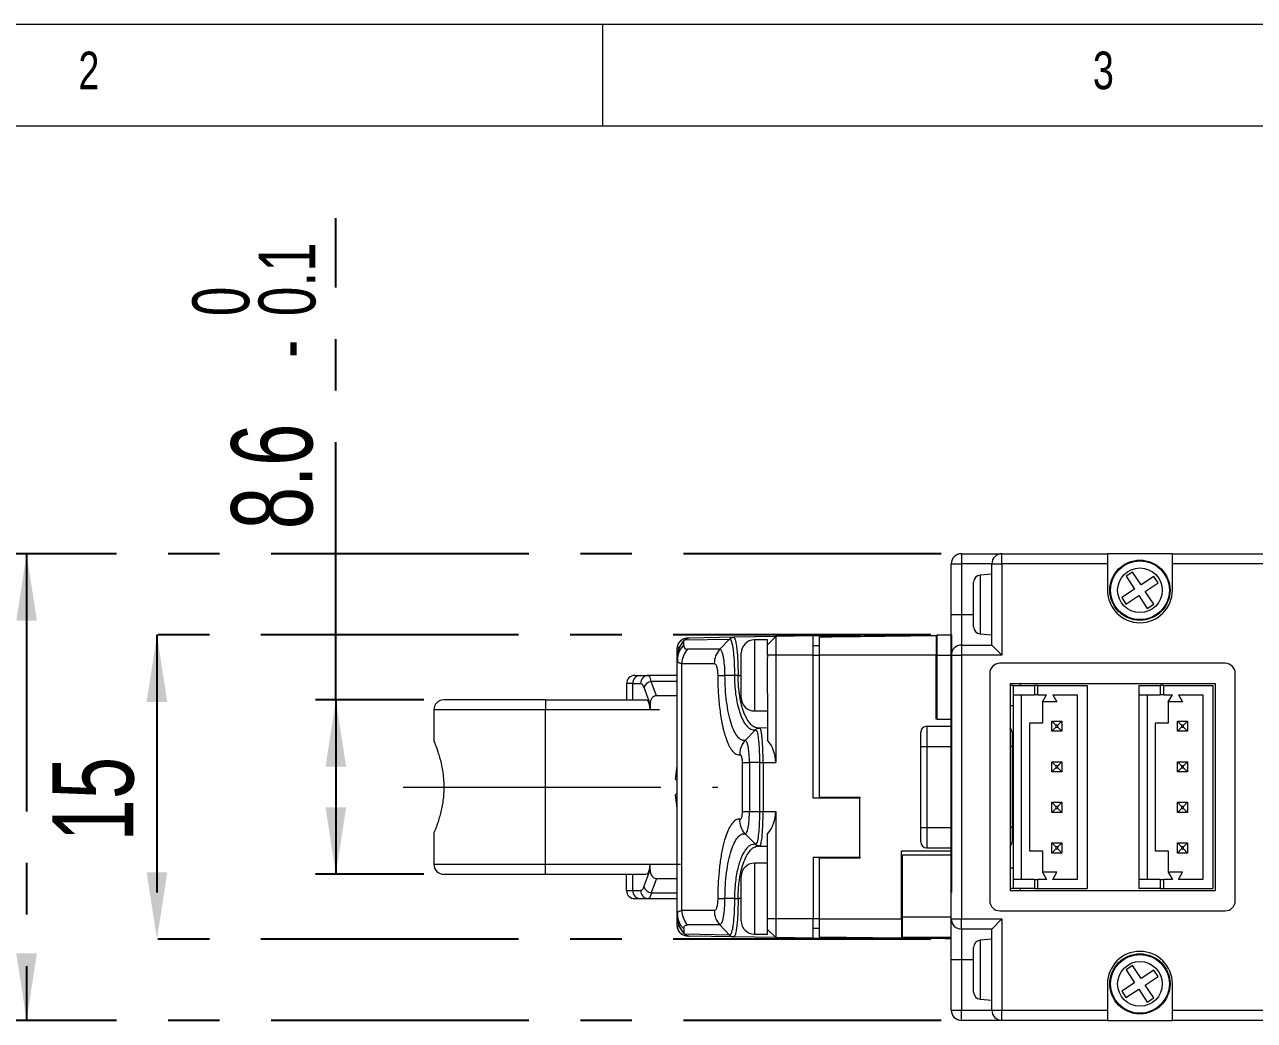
# Model space of a CAD drawing. Header units: millimetres. Extents: x 5 to 415, y 5 to 292.
# Drawn here: x 81.5 to 142.1, y 242.9 to 292 of the extents above; entities that cross this region are included whole.
import ezdxf

# ---------------------------------------------------------------- set-up
doc = ezdxf.new("R2010")
doc.units = ezdxf.units.MM
doc.linetypes.add('CENTERX2', pattern=[20.32, 12.7, -2.54, 2.54, -2.54])
doc.layers.add('CENTER_LINE', color=7, linetype='CENTERX2')
doc.styles.add('SLDTEXTSTYLE0', font='TXT', dxfattribs={"width": 0.7})
doc.styles.add('SLDTEXTSTYLE1', font='TXT', dxfattribs={"width": 0.75})
doc.dimstyles.new('SLDDIMSTYLE0', dxfattribs={"dimtxt": 4, "dimasz": 3.302, "dimexe": 0, "dimexo": 0.0625, "dimgap": 1, "dimtad": 1, "dimrnd": 1e-09, "dimzin": 12, "dimdsep": 46, "dimtxsty": 'SLDTEXTSTYLE0', "dimsah": 1, "dimcen": 0.09, "dimadec": 0, "dimazin": 3, "dimtfac": 1, "dimtofl": 0, "dimtmove": 0, "dimatfit": 3, "dimfxl": 1, "dimfrac": 2, "dimtolj": 1, "dimtzin": 12, "dimarcsym": 0})
doc.dimstyles.new('SLDDIMSTYLE5', dxfattribs={"dimtxt": 4, "dimasz": 3.302, "dimexe": 0, "dimexo": 0.0625, "dimgap": 1, "dimtad": 1, "dimrnd": 1e-09, "dimzin": 12, "dimdsep": 46, "dimtxsty": 'SLDTEXTSTYLE0', "dimsah": 1, "dimcen": 0.09, "dimadec": 0, "dimazin": 3, "dimtol": 1, "dimtm": 0.1, "dimtfac": 1, "dimtofl": 0, "dimtmove": 0, "dimatfit": 3, "dimfxl": 1, "dimfrac": 2, "dimtolj": 1, "dimarcsym": 0})

# ---------------------------------------------------------------- blocks, each defined once
blk = doc.blocks.new('_D_18')
at = {"layer": 'CENTER_LINE'}
for p, q in [((126.185, 261.921), (87.039, 261.921)), ((88.039, 261.921), (88.039, 246.921)), ((126.185, 246.921), (87.039, 246.921))]:
    blk.add_line(p, q, dxfattribs=at)
for points in [[(88.039, 261.921), (87.531, 258.619), (88.547, 258.619)], [(88.039, 246.921), (88.547, 250.223), (87.531, 250.223)]]:
    blk.add_solid(points, dxfattribs=at)
at = {"layer": 'CENTER_LINE', "insert": (82.882, 251.743), "char_height": 4, "attachment_point": 1, "rotation": 90, "style": 'SLDTEXTSTYLE0'}
blk.add_mtext('15', dxfattribs=at)
blk = doc.blocks.new('_D_19')
at = {"layer": 'CENTER_LINE'}
for p, q in [((96.855, 258.721), (96.855, 282.465)), ((101.185, 258.721), (95.855, 258.721)), ((96.855, 258.721), (96.855, 250.121)), ((101.185, 250.121), (95.855, 250.121))]:
    blk.add_line(p, q, dxfattribs=at)
for points in [[(96.855, 258.721), (96.347, 255.419), (97.363, 255.419)], [(96.855, 250.121), (97.363, 253.423), (96.347, 253.423)]]:
    blk.add_solid(points, dxfattribs=at)
at = {"layer": 'CENTER_LINE', "attachment_point": 1, "rotation": 90, "style": 'SLDTEXTSTYLE0'}
for s, insert, char_height in [('0.1', (93.047, 277.628), 2.8), ('0', (89.784, 277.628), 2.8), ('-', (93.047, 275.59), 2.8), ('8.6', (91.699, 267.129), 4)]:
    blk.add_mtext(s, dxfattribs=dict(at, insert=insert, char_height=char_height))
blk = doc.blocks.new('_D_20')
at = {"layer": 'CENTER_LINE'}
for p, q in [((126.685, 265.921), (80.614, 265.921)), ((81.614, 265.921), (81.614, 242.921)), ((126.685, 242.921), (80.614, 242.921))]:
    blk.add_line(p, q, dxfattribs=at)
for points in [[(81.614, 265.921), (81.106, 262.619), (82.122, 262.619)], [(81.614, 242.921), (82.122, 246.223), (81.106, 246.223)]]:
    blk.add_solid(points, dxfattribs=at)
at = {"layer": 'CENTER_LINE', "insert": (76.458, 251.743), "char_height": 4, "attachment_point": 1, "rotation": 90, "style": 'SLDTEXTSTYLE0'}
blk.add_mtext('23', dxfattribs=at)

msp = doc.modelspace()

# ---------------------------------------------------------------- linework, layer by layer
at = {"color": 7, "linetype": 'Continuous', "lineweight": 18}
for p, q in [((415, 292), (5, 292)), ((110, 292), (110, 287)), ((410.25, 287), (10, 287)), ((127.685, 265.921), (127.685, 265.421)), ((127.685, 265.921), (129.685, 265.921)), ((129.685, 265.421), (129.685, 265.921)), ((129.685, 265.921), (134.885, 265.921)), ((134.885, 265.921), (134.885, 265.421)), ((138.085, 265.921), (134.885, 265.921)), ((138.085, 265.921), (147.385, 265.921)), ((138.085, 265.421), (138.085, 265.921)), ((127.185, 265.421), (127.685, 265.421)), ((127.185, 262.921), (127.185, 265.421)), ((129.185, 265.421), (127.685, 265.421)), ((127.685, 265.421), (127.685, 262.921)), ((129.185, 264.921), (128.605, 264.87)), ((129.185, 265.421), (129.685, 265.421)), ((129.185, 261.421), (129.185, 265.421)), ((129.685, 265.421), (129.685, 260.921)), ((134.885, 265.421), (129.685, 265.421)), ((134.885, 265.421), (134.885, 264.121)), ((136.125, 265.02), (135.807, 264.812)), ((136.54, 264.384), (136.125, 265.02)), ((138.085, 264.121), (138.085, 265.421)), ((147.385, 265.421), (138.085, 265.421)), ((128.285, 262.482), (128.285, 264.521)), ((135.807, 264.812), (136.222, 264.176)), ((137.177, 264.799), (136.54, 264.384)), ((136.748, 264.065), (137.384, 264.481)), ((137.384, 264.481), (137.177, 264.799)), ((136.222, 264.176), (135.586, 263.76)), ((135.586, 263.76), (135.794, 263.442)), ((135.794, 263.442), (136.43, 263.858)), ((136.43, 263.858), (136.846, 263.221)), ((137.164, 263.429), (136.748, 264.065)), ((136.846, 263.221), (137.164, 263.429)), ((127.185, 262.921), (127.685, 262.921)), ((127.185, 260.921), (127.185, 262.921)), ((127.685, 262.921), (127.685, 261.421)), ((128.285, 262.32), (128.285, 262.482)), ((120.385, 261.872), (118.535, 261.839)), ((120.385, 261.872), (122.685, 261.912)), ((120.385, 260.921), (120.385, 261.872)), ((122.685, 261.912), (122.685, 261.85)), ((126.435, 261.895), (126.485, 261.896)), ((126.485, 260.921), (126.485, 261.921)), ((126.485, 261.921), (127.185, 261.921)), ((128.605, 261.971), (129.185, 261.921)), ((113.685, 260.866), (113.685, 261.263)), ((114.002, 261.626), (113.986, 261.609)), ((114.002, 261.404), (114.002, 261.626)), ((114.066, 261.677), (116.264, 261.715)), ((114.266, 261.765), (114.176, 261.763)), ((116.465, 261.803), (114.266, 261.765)), ((115.779, 261.214), (116.264, 261.715)), ((116.515, 261.77), (116.397, 261.794)), ((118.535, 261.839), (116.465, 261.803)), ((118.135, 261.671), (117.485, 261.671)), ((118.088, 261.835), (118.085, 261.832)), ((118.535, 261.839), (118.135, 261.432)), ((118.135, 261.432), (118.135, 261.671)), ((118.135, 260.921), (118.135, 261.432)), ((118.535, 261.839), (118.535, 260.921)), ((120.685, 261.377), (120.385, 261.377)), ((127.685, 261.421), (129.185, 261.421)), ((127.685, 261.421), (127.685, 260.921)), ((129.185, 261.421), (129.685, 260.921)), ((113.724, 261.051), (113.685, 260.833)), ((113.685, 260.697), (113.685, 260.833)), ((113.685, 248.144), (113.685, 260.697)), ((113.69, 260.792), (113.689, 260.669)), ((115.779, 261.214), (114.193, 261.213)), ((116.835, 260.43), (116.835, 261.021)), ((118.535, 260.921), (118.135, 260.921)), ((118.135, 260.921), (118.135, 260.802)), ((118.135, 260.731), (118.135, 260.802)), ((118.135, 259.039), (118.135, 260.731)), ((118.535, 260.921), (118.535, 255.625)), ((120.385, 260.921), (118.535, 260.921)), ((120.385, 253.871), (120.385, 260.921)), ((120.385, 260.921), (120.685, 260.921)), ((120.685, 253.921), (120.685, 260.921)), ((126.485, 260.921), (126.435, 260.921)), ((126.435, 257.771), (126.435, 260.921)), ((126.485, 260.921), (127.185, 260.921)), ((126.485, 257.771), (126.485, 260.921)), ((127.185, 260.921), (127.685, 260.921)), ((127.185, 256.856), (127.185, 260.921)), ((127.685, 260.921), (127.685, 247.921)), ((129.685, 260.921), (127.685, 260.921)), ((113.91, 248.335), (113.91, 260.506)), ((113.91, 260.506), (115.503, 260.506)), ((116.835, 258.821), (116.835, 260.43)), ((140.685, 260.521), (129.585, 260.521)), ((111.487, 259.521), (111.185, 259.521)), ((111.185, 259.521), (111.185, 258.721)), ((111.487, 258.721), (111.487, 259.521)), ((111.487, 259.521), (111.874, 259.521)), ((111.863, 259.921), (112.25, 259.921)), ((112.287, 259.916), (112.183, 259.914)), ((112.267, 259.907), (112.25, 259.921)), ((113.685, 259.921), (112.25, 259.921)), ((112.662, 258.921), (112.404, 259.628)), ((113.685, 259.628), (112.404, 259.628)), ((116.501, 259.92), (116.033, 259.921)), ((129.085, 260.021), (129.085, 248.821)), ((130.085, 259.521), (140.185, 259.521)), ((130.085, 259.521), (130.085, 249.321)), ((130.235, 259.421), (130.085, 259.421)), ((130.235, 259.421), (130.235, 258.971)), ((130.235, 259.421), (131.285, 259.421)), ((130.585, 259.521), (130.585, 259.421)), ((131.285, 259.421), (131.285, 258.971)), ((131.461, 259.421), (131.285, 259.421)), ((131.461, 258.971), (131.461, 259.421)), ((131.461, 259.421), (133.885, 259.421)), ((133.885, 259.421), (133.885, 249.421)), ((136.435, 259.421), (136.435, 258.971)), ((136.435, 259.421), (137.485, 259.421)), ((137.485, 259.421), (137.485, 258.971)), ((137.661, 259.421), (137.485, 259.421)), ((137.661, 258.971), (137.661, 259.421)), ((137.661, 259.421), (140.085, 259.421)), ((140.085, 259.421), (140.085, 249.421)), ((140.185, 259.521), (140.185, 249.321)), ((141.185, 248.821), (141.185, 260.021)), ((112.029, 259.345), (112.339, 258.492)), ((113.685, 258.921), (112.662, 258.921)), ((118.135, 259.039), (118.135, 256.725)), ((126.435, 258.921), (126.485, 258.921)), ((130.235, 258.971), (131.285, 258.971)), ((130.235, 258.971), (130.235, 249.871)), ((130.635, 258.971), (130.635, 249.871)), ((131.461, 258.971), (131.285, 258.971)), ((131.461, 258.971), (131.885, 258.971)), ((131.683, 258.621), (131.885, 258.971)), ((132.185, 258.971), (133.385, 258.971)), ((132.185, 258.971), (132.387, 258.621)), ((133.385, 258.971), (133.385, 249.871)), ((136.435, 258.971), (137.485, 258.971)), ((136.435, 258.971), (136.435, 249.871)), ((136.835, 258.971), (136.835, 249.871)), ((137.661, 258.971), (137.485, 258.971)), ((137.661, 258.971), (138.085, 258.971)), ((137.883, 258.621), (138.085, 258.971)), ((138.385, 258.971), (139.585, 258.971)), ((138.385, 258.971), (138.587, 258.621)), ((139.585, 258.971), (139.585, 249.871)), ((101.685, 258.221), (101.685, 256.687)), ((107.185, 258.721), (107.185, 258.221)), ((107.185, 258.721), (112.157, 258.721)), ((107.185, 250.621), (107.185, 258.221)), ((112.339, 258.221), (107.185, 258.221)), ((112.339, 258.492), (112.339, 258.221)), ((130.235, 258.421), (130.085, 258.421)), ((132.387, 258.621), (131.683, 258.621)), ((131.683, 258.621), (131.683, 257.571)), ((138.587, 258.621), (137.883, 258.621)), ((137.883, 258.621), (137.883, 257.571)), ((117.485, 258.171), (118.135, 258.171)), ((126.435, 257.904), (126.485, 257.904)), ((126.485, 257.771), (126.435, 257.771)), ((126.485, 257.771), (127.185, 257.771)), ((132.135, 257.671), (132.335, 257.471)), ((132.135, 257.671), (132.635, 257.671)), ((132.135, 257.171), (132.135, 257.671)), ((132.435, 257.471), (132.635, 257.671)), ((132.635, 257.671), (132.635, 257.171)), ((138.335, 257.171), (138.335, 257.671)), ((138.335, 257.671), (138.535, 257.471)), ((138.335, 257.671), (138.835, 257.671)), ((138.635, 257.471), (138.835, 257.671)), ((138.835, 257.671), (138.835, 257.171)), ((117.535, 257.241), (117.03, 256.718)), ((117.567, 257.347), (117.527, 257.358)), ((117.786, 257.306), (117.615, 257.299)), ((117.671, 257.318), (117.631, 257.329)), ((117.74, 257.328), (117.694, 257.325)), ((118.135, 257.337), (117.737, 257.33)), ((125.685, 256.421), (125.685, 257.121)), ((125.985, 257.421), (125.985, 256.421)), ((125.985, 257.421), (127.185, 257.421)), ((130.185, 257.121), (130.185, 256.421)), ((131.035, 257.571), (131.035, 251.271)), ((131.683, 257.571), (131.035, 257.571)), ((132.135, 257.171), (132.335, 257.371)), ((132.635, 257.171), (132.135, 257.171)), ((132.435, 257.471), (132.335, 257.471)), ((132.335, 257.471), (132.335, 257.371)), ((132.335, 257.371), (132.435, 257.371)), ((132.435, 257.371), (132.435, 257.471)), ((132.435, 257.371), (132.635, 257.171)), ((137.235, 257.571), (137.235, 251.271)), ((137.883, 257.571), (137.235, 257.571)), ((138.335, 257.171), (138.535, 257.371)), ((138.835, 257.171), (138.335, 257.171)), ((138.535, 257.471), (138.535, 257.371)), ((138.635, 257.471), (138.535, 257.471)), ((138.535, 257.371), (138.635, 257.371)), ((138.635, 257.371), (138.635, 257.471)), ((138.635, 257.371), (138.835, 257.171)), ((125.685, 256.421), (125.985, 256.421)), ((125.685, 252.421), (125.685, 256.421)), ((125.985, 256.421), (127.185, 256.421)), ((125.985, 256.421), (125.985, 252.421)), ((127.185, 256.421), (127.185, 256.856)), ((127.185, 256.421), (127.185, 252.421)), ((130.185, 256.421), (130.185, 252.421)), ((113.599, 254.807), (113.685, 255.475)), ((116.882, 255.628), (116.882, 253.213)), ((117.735, 255.625), (117.239, 255.625)), ((117.239, 255.625), (117.239, 253.216)), ((117.735, 255.625), (117.735, 253.216)), ((117.913, 255.625), (117.913, 253.216)), ((117.913, 255.625), (118.535, 255.625)), ((132.335, 255.471), (132.135, 255.671)), ((132.135, 255.671), (132.635, 255.671)), ((132.135, 255.171), (132.135, 255.671)), ((132.135, 255.171), (132.335, 255.371)), ((132.435, 255.471), (132.335, 255.471)), ((132.335, 255.471), (132.335, 255.371)), ((132.335, 255.371), (132.435, 255.371)), ((132.435, 255.471), (132.635, 255.671)), ((132.435, 255.371), (132.435, 255.471)), ((132.635, 255.171), (132.435, 255.371)), ((132.635, 255.671), (132.635, 255.171)), ((138.535, 255.471), (138.335, 255.671)), ((138.335, 255.671), (138.835, 255.671)), ((138.335, 255.171), (138.335, 255.671)), ((138.335, 255.171), (138.535, 255.371)), ((138.635, 255.471), (138.535, 255.471)), ((138.535, 255.471), (138.535, 255.371)), ((138.535, 255.371), (138.635, 255.371)), ((138.635, 255.471), (138.835, 255.671)), ((138.635, 255.371), (138.635, 255.471)), ((138.835, 255.171), (138.635, 255.371)), ((138.835, 255.671), (138.835, 255.171)), ((113.599, 254.807), (113.685, 254.721)), ((132.635, 255.171), (132.135, 255.171)), ((138.835, 255.171), (138.335, 255.171)), ((113.685, 254.121), (113.599, 254.034)), ((113.685, 253.366), (113.599, 254.034)), ((122.685, 253.871), (120.385, 253.871)), ((120.685, 253.921), (120.685, 253.871)), ((120.685, 253.921), (122.685, 253.921)), ((122.685, 253.921), (122.685, 253.871)), ((122.685, 250.971), (122.685, 253.871)), ((132.135, 253.171), (132.135, 253.671)), ((132.135, 253.671), (132.335, 253.471)), ((132.135, 253.671), (132.635, 253.671)), ((132.335, 253.371), (132.135, 253.171)), ((132.335, 253.471), (132.335, 253.371)), ((132.435, 253.471), (132.335, 253.471)), ((132.335, 253.371), (132.435, 253.371)), ((132.635, 253.671), (132.435, 253.471)), ((132.435, 253.371), (132.435, 253.471)), ((132.435, 253.371), (132.635, 253.171)), ((132.635, 253.671), (132.635, 253.171)), ((138.335, 253.671), (138.835, 253.671)), ((138.335, 253.671), (138.535, 253.471)), ((138.335, 253.171), (138.335, 253.671)), ((138.535, 253.371), (138.335, 253.171)), ((138.535, 253.471), (138.535, 253.371)), ((138.635, 253.471), (138.535, 253.471)), ((138.535, 253.371), (138.635, 253.371)), ((138.835, 253.671), (138.635, 253.471)), ((138.635, 253.371), (138.635, 253.471)), ((138.635, 253.371), (138.835, 253.171)), ((138.835, 253.671), (138.835, 253.171)), ((117.239, 253.216), (117.735, 253.216)), ((117.913, 253.216), (118.535, 253.216)), ((118.535, 253.216), (118.535, 247.921)), ((132.635, 253.171), (132.135, 253.171)), ((138.835, 253.171), (138.335, 253.171)), ((101.685, 252.173), (101.685, 250.621)), ((125.685, 252.421), (125.985, 252.421)), ((125.685, 251.721), (125.685, 252.421)), ((125.985, 252.421), (127.185, 252.421)), ((125.985, 252.421), (125.985, 251.421)), ((127.185, 251.985), (127.185, 252.421)), ((130.185, 252.421), (130.185, 251.721)), ((117.03, 252.123), (117.535, 251.6)), ((117.615, 251.542), (117.786, 251.535)), ((118.135, 249.802), (118.135, 252.116)), ((127.185, 247.921), (127.185, 251.985)), ((132.135, 251.171), (132.135, 251.671)), ((132.135, 251.671), (132.335, 251.471)), ((132.135, 251.671), (132.635, 251.671)), ((132.435, 251.471), (132.635, 251.671)), ((132.635, 251.671), (132.635, 251.171)), ((138.335, 251.671), (138.535, 251.471)), ((138.335, 251.671), (138.835, 251.671)), ((138.335, 251.171), (138.335, 251.671)), ((138.635, 251.471), (138.835, 251.671)), ((138.835, 251.671), (138.835, 251.171)), ((117.527, 251.483), (117.671, 251.523)), ((117.736, 251.511), (118.135, 251.504)), ((120.385, 250.971), (122.685, 250.971)), ((120.385, 250.971), (120.385, 247.921)), ((120.685, 250.971), (120.685, 250.921)), ((122.685, 250.971), (122.685, 250.921)), ((124.735, 251.271), (127.185, 251.271)), ((124.735, 247.92), (124.735, 251.271)), ((124.785, 248.021), (124.785, 251.066)), ((127.185, 251.066), (124.785, 251.066)), ((125.985, 251.421), (127.185, 251.421)), ((131.035, 251.271), (131.683, 251.271)), ((131.683, 251.271), (131.683, 250.221)), ((132.135, 251.171), (132.335, 251.371)), ((132.635, 251.171), (132.135, 251.171)), ((132.335, 251.471), (132.335, 251.371)), ((132.435, 251.471), (132.335, 251.471)), ((132.335, 251.371), (132.435, 251.371)), ((132.435, 251.371), (132.435, 251.471)), ((132.435, 251.371), (132.635, 251.171)), ((137.235, 251.271), (137.883, 251.271)), ((137.883, 251.271), (137.883, 250.221)), ((138.335, 251.171), (138.535, 251.371)), ((138.835, 251.171), (138.335, 251.171)), ((138.635, 251.471), (138.535, 251.471)), ((138.535, 251.471), (138.535, 251.371)), ((138.535, 251.371), (138.635, 251.371)), ((138.635, 251.371), (138.635, 251.471)), ((138.635, 251.371), (138.835, 251.171)), ((107.185, 250.621), (112.339, 250.621)), ((107.185, 250.121), (107.185, 250.621)), ((112.029, 249.496), (112.339, 250.349)), ((112.339, 250.349), (112.339, 250.621)), ((118.135, 250.671), (117.485, 250.671)), ((120.685, 247.92), (120.685, 250.921)), ((122.685, 250.921), (120.685, 250.921)), ((130.235, 250.421), (130.085, 250.421)), ((107.185, 250.121), (112.157, 250.121)), ((111.185, 249.321), (111.185, 250.121)), ((111.487, 249.321), (111.487, 250.121)), ((112.662, 249.921), (112.404, 249.213)), ((112.662, 249.921), (113.685, 249.921)), ((116.835, 248.904), (116.835, 250.021)), ((118.135, 248.894), (118.135, 249.802)), ((124.785, 249.921), (124.735, 249.921)), ((130.235, 249.871), (130.235, 249.421)), ((131.285, 249.871), (130.235, 249.871)), ((131.285, 249.871), (131.461, 249.871)), ((131.285, 249.871), (131.285, 249.421)), ((131.885, 249.871), (131.461, 249.871)), ((131.461, 249.421), (131.461, 249.871)), ((131.683, 250.221), (131.885, 249.871)), ((132.387, 250.221), (131.683, 250.221)), ((132.185, 249.871), (132.387, 250.221)), ((133.385, 249.871), (132.185, 249.871)), ((136.435, 249.871), (136.435, 249.421)), ((137.485, 249.871), (136.435, 249.871)), ((137.485, 249.871), (137.485, 249.421)), ((137.485, 249.871), (137.661, 249.871)), ((138.085, 249.871), (137.661, 249.871)), ((137.661, 249.421), (137.661, 249.871)), ((137.883, 250.221), (138.085, 249.871)), ((138.587, 250.221), (137.883, 250.221)), ((138.385, 249.871), (138.587, 250.221)), ((139.585, 249.871), (138.385, 249.871)), ((111.185, 249.321), (111.487, 249.321)), ((111.487, 249.321), (111.874, 249.321)), ((112.404, 249.213), (113.685, 249.213)), ((130.235, 249.421), (130.085, 249.421)), ((130.085, 249.321), (140.185, 249.321)), ((131.285, 249.421), (130.235, 249.421)), ((130.585, 249.421), (130.585, 249.321)), ((131.285, 249.421), (131.461, 249.421)), ((131.461, 249.421), (133.885, 249.421)), ((137.485, 249.421), (136.435, 249.421)), ((137.485, 249.421), (137.661, 249.421)), ((137.661, 249.421), (140.085, 249.421)), ((111.863, 248.921), (112.25, 248.921)), ((112.183, 248.927), (112.259, 248.926)), ((112.25, 248.921), (113.685, 248.921)), ((116.501, 248.921), (116.033, 248.921)), ((116.835, 247.821), (116.835, 248.904)), ((118.135, 248.039), (118.135, 248.894)), ((113.685, 248.144), (113.697, 248.173)), ((113.685, 248.008), (113.685, 248.144)), ((113.685, 248.008), (113.724, 247.792)), ((113.685, 247.578), (113.685, 247.975)), ((113.689, 248.172), (113.69, 248.049)), ((115.503, 248.335), (113.91, 248.335)), ((118.135, 247.921), (118.135, 248.039)), ((118.535, 247.921), (118.135, 247.921)), ((118.135, 247.409), (118.135, 247.921)), ((120.385, 247.921), (118.535, 247.921)), ((118.535, 247.921), (118.535, 247.002)), ((120.385, 246.969), (120.385, 247.921)), ((120.685, 247.921), (120.385, 247.921)), ((124.735, 247.921), (124.785, 247.921)), ((124.785, 248.021), (127.185, 248.021)), ((124.785, 247.021), (124.785, 248.021)), ((127.185, 247.921), (127.685, 247.921)), ((127.185, 245.921), (127.185, 247.921)), ((127.685, 247.921), (129.685, 247.921)), ((127.685, 247.421), (127.685, 247.921)), ((129.185, 247.421), (129.685, 247.921)), ((129.585, 248.321), (140.685, 248.321)), ((129.685, 247.921), (129.685, 243.421)), ((114.002, 247.437), (114.002, 247.215)), ((115.779, 247.627), (114.193, 247.628)), ((116.264, 247.126), (115.779, 247.627)), ((118.135, 247.171), (118.135, 247.409)), ((118.535, 247.002), (118.135, 247.409)), ((120.385, 247.464), (120.685, 247.464)), ((129.185, 247.421), (127.685, 247.421)), ((127.685, 247.421), (127.685, 245.921)), ((129.185, 243.421), (129.185, 247.421)), ((114.002, 247.215), (113.986, 247.232)), ((116.264, 247.126), (114.066, 247.164)), ((114.266, 247.076), (114.176, 247.078)), ((116.465, 247.038), (114.266, 247.076)), ((116.397, 247.047), (116.491, 247.067)), ((116.498, 247.082), (116.465, 247.038)), ((118.535, 247.002), (116.465, 247.038)), ((117.485, 247.171), (118.135, 247.171)), ((118.085, 247.01), (118.088, 247.006)), ((120.385, 246.969), (118.535, 247.002)), ((122.885, 246.926), (120.385, 246.969)), ((122.885, 246.989), (122.885, 246.926)), ((122.885, 246.926), (123.185, 246.921)), ((124.935, 246.921), (123.185, 246.921)), ((126.885, 246.94), (124.735, 246.966)), ((124.785, 247.021), (127.185, 247.021)), ((124.935, 246.921), (124.935, 246.964)), ((126.885, 247.021), (126.885, 246.94)), ((127.185, 246.936), (126.885, 246.94)), ((129.185, 246.921), (128.605, 246.87)), ((128.285, 244.482), (128.285, 246.521)), ((127.185, 245.921), (127.685, 245.921)), ((127.185, 243.421), (127.185, 245.921)), ((127.685, 245.921), (127.685, 243.421)), ((136.125, 245.62), (135.807, 245.412)), ((136.54, 244.984), (136.125, 245.62)), ((135.807, 245.412), (136.222, 244.776)), ((137.177, 245.399), (136.54, 244.984)), ((136.748, 244.665), (137.384, 245.081)), ((137.384, 245.081), (137.177, 245.399)), ((128.285, 244.32), (128.285, 244.482)), ((134.885, 244.721), (134.885, 243.421)), ((136.222, 244.776), (135.586, 244.36)), ((135.586, 244.36), (135.794, 244.042)), ((135.794, 244.042), (136.43, 244.458)), ((136.43, 244.458), (136.846, 243.821)), ((137.164, 244.029), (136.748, 244.665)), ((138.085, 243.421), (138.085, 244.721)), ((128.605, 243.971), (129.185, 243.921)), ((136.846, 243.821), (137.164, 244.029)), ((127.185, 243.421), (127.685, 243.421)), ((127.685, 243.421), (129.185, 243.421)), ((127.685, 242.921), (127.685, 243.421)), ((129.185, 243.421), (129.685, 243.421)), ((129.685, 243.421), (134.885, 243.421)), ((129.685, 242.921), (129.685, 243.421)), ((134.885, 243.421), (134.885, 242.921)), ((138.085, 243.421), (147.385, 243.421)), ((138.085, 242.921), (138.085, 243.421)), ((129.685, 242.921), (127.685, 242.921)), ((134.885, 242.921), (129.685, 242.921)), ((134.885, 242.921), (138.085, 242.921)), ((147.385, 242.921), (138.085, 242.921))]:
    msp.add_line(p, q, dxfattribs=at)
at = {"color": 8, "linetype": 'Continuous', "lineweight": 18}
for p, q in [((128.605, 264.87), (128.605, 262.185)), ((127.685, 262.921), (128.285, 262.921)), ((128.605, 262.185), (128.605, 261.971)), ((113.969, 261.597), (113.986, 261.609)), ((114.176, 261.763), (114.176, 261.749)), ((117.485, 261.671), (117.485, 260.731)), ((117.485, 260.731), (117.485, 258.171)), ((116.679, 259.921), (116.835, 259.921)), ((126.485, 258.893), (126.435, 258.893)), ((107.185, 258.221), (101.685, 258.221)), ((126.485, 258.114), (126.435, 258.114)), ((126.485, 258.039), (126.435, 258.039)), ((126.485, 258.027), (126.435, 258.027)), ((130.185, 256.421), (130.085, 256.421)), ((130.185, 252.421), (130.085, 252.421)), ((101.685, 250.621), (107.185, 250.621)), ((117.485, 250.671), (117.485, 248.894)), ((116.835, 248.921), (116.679, 248.921)), ((117.485, 248.894), (117.485, 247.171)), ((113.986, 247.232), (113.969, 247.245)), ((114.176, 247.093), (114.176, 247.078)), ((128.605, 246.87), (128.605, 244.185)), ((127.685, 245.921), (128.285, 245.921)), ((128.605, 244.185), (128.605, 243.971))]:
    msp.add_line(p, q, dxfattribs=at)
at = {"color": 7, "linetype": 'Continuous', "lineweight": 18}
for centre, radius in [((136.485, 264.121), 1.483), ((136.485, 264.121), 1.449), ((136.485, 264.121), 1.101), ((136.485, 244.721), 1.483), ((136.485, 244.721), 1.449), ((136.485, 244.721), 1.101)]:
    msp.add_circle(centre, radius, dxfattribs=at)
for centre, radius, start, end in [((127.685, 265.421), 0.5, 90, 180), ((129.685, 265.421), 0.5, 90, 180), ((128.635, 264.521), 0.35, 95, 180), ((136.485, 264.121), 1.6, 180, 0), ((128.635, 262.32), 0.35, 180, 265), ((114.272, 261.481), 0.284, 91.17708, 136.30701), ((117.485, 261.021), 0.65, 90, 180), ((127.685, 260.921), 0.5, 90, 180), ((114.928, 260.509), 1.018, 136.22441, 180.16293), ((129.585, 260.021), 0.5, 90, 180), ((140.685, 260.021), 0.5, 0, 90), ((111.585, 259.521), 0.4, 90, 180), ((111.875, 259.532), 0.389, 91.83621, 181.72544), ((112.262, 259.532), 0.389, 91.83621, 181.72544), ((112.468, 259.152), 0.48, 97.61561, 156.30639), ((117.485, 258.821), 0.65, 180, 270), ((102.185, 258.221), 0.5, 90, 180), ((125.985, 257.121), 0.3, 90, 180), ((129.885, 257.121), 0.3, 0, 48.18969), ((125.985, 251.721), 0.3, 180, 270), ((129.885, 251.721), 0.3, 311.81031, 0), ((102.185, 250.621), 0.5, 180, 270), ((117.485, 250.021), 0.65, 90, 180), ((111.585, 249.321), 0.4, 180, 270), ((111.875, 249.309), 0.389, 178.27456, 268.16379), ((112.262, 249.309), 0.389, 178.27456, 268.16379), ((112.468, 249.689), 0.48, 203.69361, 262.38439), ((129.585, 248.821), 0.5, 180, 270), ((140.685, 248.821), 0.5, 270, 0), ((114.928, 248.332), 1.018, 179.83707, 223.77559), ((127.685, 247.921), 0.5, 180, 270), ((117.485, 247.821), 0.65, 180, 270), ((114.272, 247.36), 0.284, 223.693, 268.82243), ((128.635, 246.521), 0.35, 95, 180), ((136.485, 244.721), 1.6, 0, 180), ((128.635, 244.32), 0.35, 180, 265), ((127.685, 243.421), 0.5, 180, 270), ((129.685, 243.421), 0.5, 180, 270)]:
    msp.add_arc(centre, radius, start, end, dxfattribs=at)
at = {"color": 8, "linetype": 'Continuous', "lineweight": 18}
for centre, start, end in [((114.641, 260.693), 131.91931, 174.10943), ((114.641, 248.148), 185.89058, 228.08069)]:
    msp.add_arc(centre, 0.956, start, end, dxfattribs=at)
at = {"color": 7, "linetype": 'Continuous', "lineweight": 18}
for centre, major_axis, ratio, start_param, end_param in [((112.765, 258.355), (0.2, -0.549), 0.684791, 2.897326, 4.223856), ((112.157, 258.221), (0, 0.5), 0.36397, 4.712389, 6.283185), ((116.874, 255.625), (0, 1.69), 0.982842, 4.712389, 5.421162), ((116.874, 253.216), (0, 1.69), 0.982842, 4.003616, 4.712389), ((112.157, 250.621), (0, 0.5), 0.36397, 3.141593, 4.712389), ((112.765, 250.486), (-0.2, -0.549), 0.684791, 5.200922, 6.527452)]:
    msp.add_ellipse(centre, major_axis=major_axis, ratio=ratio, start_param=start_param, end_param=end_param, dxfattribs=at)
for points, knots in [([(120.685, 261.825), (121.759, 261.838), (123.675, 261.862), (125.592, 261.885), (126.435, 261.895)], [0, 0, 0, 0, 0.560004, 1, 1, 1, 1]), ([(126.435, 261.895), (126.435, 261.885), (126.435, 261.863), (126.435, 261.695), (126.435, 261.448), (126.435, 261.174), (126.435, 260.992), (126.435, 260.921)], [0, 0, 0, 0, 0.214703, 0.429407, 0.644092, 0.858769, 1, 1, 1, 1]), ([(113.685, 261.263), (113.692, 261.326), (113.706, 261.454), (113.818, 261.622), (113.958, 261.716), (114.08, 261.756), (114.144, 261.761), (114.176, 261.763)], [0, 0, 0, 0, 0.260217, 0.529104, 0.765257, 0.882426, 1, 1, 1, 1]), ([(113.834, 261.619), (113.833, 261.619), (113.802, 261.594), (113.758, 261.528), (113.698, 261.408), (113.691, 261.32), (113.687, 261.267)], [0, 0, 0, 0, 0.009129, 0.32484, 0.587713, 1, 1, 1, 1]), ([(113.965, 261.59), (113.886, 261.481), (113.769, 261.318), (113.722, 261.118), (113.707, 261.052)], [0, 0, 0, 0, 0.671693, 1, 1, 1, 1]), ([(114.182, 261.755), (114.165, 261.754), (114.131, 261.752), (114.07, 261.742), (113.992, 261.722), (113.915, 261.69), (113.861, 261.643), (113.834, 261.619)], [0, 0, 0, 0, 0.12667, 0.244052, 0.446712, 0.723277, 1, 1, 1, 1]), ([(113.963, 261.585), (113.964, 261.589), (113.964, 261.594), (113.968, 261.596), (113.969, 261.597)], [0, 0, 0, 0, 0.713437, 1, 1, 1, 1]), ([(113.994, 261.625), (113.989, 261.62), (113.981, 261.611), (113.972, 261.602), (113.968, 261.597)], [0, 0, 0, 0, 0.487659, 1, 1, 1, 1]), ([(114.265, 261.765), (114.252, 261.763), (114.229, 261.76), (114.183, 261.742), (114.141, 261.721), (114.092, 261.694), (114.038, 261.659), (114.007, 261.633), (113.992, 261.621)], [0, 0, 0, 0, 0.190555, 0.35137, 0.488522, 0.60889, 0.817293, 1, 1, 1, 1]), ([(113.994, 261.62), (113.993, 261.621), (113.992, 261.627), (113.998, 261.627), (114.002, 261.626)], [0, 0, 0, 0, 0.282093, 1, 1, 1, 1]), ([(114.066, 261.677), (114.065, 261.677), (114.063, 261.676), (114.055, 261.672), (114.041, 261.661), (114.022, 261.645), (114.009, 261.632), (114.002, 261.626)], [0, 0, 0, 0, 0.105787, 0.213994, 0.459109, 0.727072, 1, 1, 1, 1]), ([(114.002, 261.404), (114.01, 261.349), (114.025, 261.238), (114.137, 261.222), (114.193, 261.213)], [0, 0, 0, 0, 0.504154, 1, 1, 1, 1]), ([(116.264, 261.715), (116.274, 261.725), (116.302, 261.751), (116.353, 261.78), (116.412, 261.799), (116.447, 261.802), (116.465, 261.803)], [0, 0, 0, 0, 0.183981, 0.49927, 0.753248, 1, 1, 1, 1]), ([(116.264, 261.715), (116.279, 261.707), (116.31, 261.691), (116.357, 261.583), (116.398, 261.417), (116.434, 261.193), (116.463, 260.921), (116.485, 260.611), (116.498, 260.273), (116.5, 260.038), (116.501, 259.92)], [0, 0, 0, 0, 0.125092, 0.249779, 0.374496, 0.499382, 0.624389, 0.74933, 0.874457, 1, 1, 1, 1]), ([(116.465, 261.803), (116.465, 261.803), (116.465, 261.803), (116.466, 261.803), (116.468, 261.803), (116.48, 261.802), (116.491, 261.782), (116.5, 261.766)], [0, 0, 0, 0, 0.00177, 0.016041, 0.055982, 0.207564, 1, 1, 1, 1]), ([(120.685, 260.921), (120.685, 261.022), (120.685, 261.226), (120.685, 261.497), (120.685, 261.701), (120.685, 261.81), (120.685, 261.821), (120.685, 261.825)], [0, 0, 0, 0, 0.214702, 0.429404, 0.644089, 0.858766, 1, 1, 1, 1]), ([(113.91, 260.506), (113.845, 260.515), (113.713, 260.531), (113.694, 260.641), (113.685, 260.697)], [0, 0, 0, 0, 0.495576, 1, 1, 1, 1]), ([(115.779, 261.214), (115.699, 261.11), (115.539, 260.904), (115.515, 260.639), (115.503, 260.506)], [0, 0, 0, 0, 0.500435, 1, 1, 1, 1]), ([(116.033, 259.921), (116.031, 260.06), (116.025, 260.358), (115.986, 260.7), (115.938, 260.936), (115.892, 261.083), (115.838, 261.19), (115.799, 261.206), (115.779, 261.214)], [0, 0, 0, 0, 0.20459, 0.437673, 0.566426, 0.702382, 0.846176, 1, 1, 1, 1]), ([(126.435, 260.921), (125.362, 260.922), (123.445, 260.924), (121.528, 260.922), (120.685, 260.921)], [0, 0, 0, 0, 0.5600048, 1, 1, 1, 1]), ([(115.503, 260.506), (115.524, 260.504), (115.557, 260.501), (115.596, 260.434), (115.623, 260.363), (115.646, 260.273), (115.663, 260.165), (115.674, 260.047), (115.676, 259.965), (115.676, 259.925)], [0, 0, 0, 0, 0.245572, 0.373218, 0.499285, 0.625401, 0.751777, 0.877837, 1, 1, 1, 1]), ([(111.874, 259.521), (111.898, 259.514), (111.939, 259.503), (111.991, 259.435), (112.016, 259.375), (112.029, 259.345)], [0, 0, 0, 0, 0.428724, 0.713281, 1, 1, 1, 1]), ([(115.676, 259.925), (115.677, 259.796), (115.679, 259.537), (115.695, 259.144), (115.722, 258.748), (115.762, 258.347), (115.815, 257.956), (115.87, 257.642), (115.92, 257.402), (115.962, 257.226), (116.007, 257.06), (116.06, 256.887), (116.121, 256.713), (116.19, 256.545), (116.263, 256.398), (116.334, 256.282), (116.403, 256.19), (116.467, 256.121), (116.585, 256.022), (116.683, 256.014), (116.759, 256.008)], [0, 0, 0, 0, 0.06023, 0.121537, 0.18655, 0.252297, 0.322644, 0.39284, 0.430167, 0.467563, 0.505168, 0.543119, 0.592798, 0.642253, 0.69179, 0.741714, 0.782226, 0.822689, 0.863257, 1, 1, 1, 1]), ([(115.676, 259.925), (115.713, 259.924), (115.788, 259.923), (115.951, 259.921), (116.033, 259.921)], [0, 0, 0, 0, 0.497276, 1, 1, 1, 1]), ([(117.03, 256.718), (116.967, 256.719), (116.841, 256.72), (116.658, 256.885), (116.485, 257.159), (116.332, 257.553), (116.203, 258.045), (116.108, 258.623), (116.045, 259.256), (116.037, 259.7), (116.033, 259.921)], [0, 0, 0, 0, 0.123584, 0.248726, 0.373798, 0.499207, 0.624438, 0.749796, 0.875432, 1, 1, 1, 1]), ([(116.679, 259.921), (116.647, 259.921), (116.583, 259.92), (116.529, 259.92), (116.501, 259.92)], [0, 0, 0, 0, 0.497258, 1, 1, 1, 1]), ([(116.501, 259.92), (116.504, 259.768), (116.511, 259.453), (116.556, 258.98), (116.637, 258.514), (116.756, 258.082), (116.909, 257.709), (117.095, 257.426), (117.309, 257.246), (117.459, 257.242), (117.535, 257.241)], [0, 0, 0, 0, 0.10102, 0.209221, 0.324285, 0.446028, 0.574634, 0.7099, 0.851901, 1, 1, 1, 1]), ([(117.694, 257.325), (117.629, 257.333), (117.501, 257.349), (117.309, 257.496), (117.135, 257.728), (117.004, 257.997), (116.915, 258.243), (116.834, 258.517), (116.754, 258.89), (116.693, 259.387), (116.684, 259.74), (116.679, 259.921)], [0, 0, 0, 0, 0.125745, 0.25123, 0.384795, 0.501655, 0.567479, 0.631015, 0.751263, 0.872159, 1, 1, 1, 1]), ([(107.185, 258.721), (106.871, 258.721), (106.242, 258.721), (105.474, 258.721), (104.881, 258.721), (104.293, 258.721), (103.624, 258.721), (102.975, 258.721), (102.563, 258.721), (102.33, 258.721), (102.207, 258.721), (102.193, 258.721), (102.185, 258.721)], [0, 0, 0, 0, 0.120018, 0.239934, 0.304339, 0.368677, 0.499983, 0.631289, 0.759867, 0.840155, 0.919772, 1, 1, 1, 1]), ([(117.74, 257.328), (117.721, 257.327), (117.683, 257.325), (117.628, 257.307), (117.578, 257.28), (117.549, 257.254), (117.535, 257.241)], [0, 0, 0, 0, 0.2476857, 0.5000274, 0.7523547, 1, 1, 1, 1]), ([(117.535, 257.241), (117.562, 257.224), (117.614, 257.189), (117.67, 256.88), (117.703, 256.551), (117.722, 256.265), (117.732, 255.952), (117.734, 255.734), (117.735, 255.625)], [0, 0, 0, 0, 0.249328, 0.498429, 0.623734, 0.74892, 0.874188, 1, 1, 1, 1]), ([(117.777, 257.304), (117.772, 257.312), (117.762, 257.327), (117.752, 257.329), (117.747, 257.33)], [0, 0, 0, 0, 0.500083, 1, 1, 1, 1]), ([(101.689, 256.687), (101.688, 256.689), (101.684, 256.697), (101.744, 256.553), (101.884, 256.178), (102.025, 255.698), (102.117, 255.232), (102.164, 254.857), (102.182, 254.473), (102.169, 253.989), (102.089, 253.407), (101.96, 252.913), (101.853, 252.585), (101.778, 252.379), (101.723, 252.237), (101.685, 252.146), (101.693, 252.165), (101.697, 252.173)], [0, 0, 0, 0, 0.024072, 0.122693, 0.222872, 0.330037, 0.384612, 0.440981, 0.492021, 0.544749, 0.641689, 0.742761, 0.796744, 0.852278, 0.906233, 0.961986, 1, 1, 1, 1]), ([(117.03, 256.718), (117.012, 256.699), (116.968, 256.651), (116.894, 256.546), (116.814, 256.387), (116.763, 256.197), (116.76, 256.065), (116.759, 256.008)], [0, 0, 0, 0, 0.102747, 0.250574, 0.500307, 0.782826, 1, 1, 1, 1]), ([(117.239, 255.625), (117.238, 255.724), (117.234, 255.932), (117.211, 256.197), (117.179, 256.413), (117.138, 256.585), (117.085, 256.704), (117.047, 256.714), (117.03, 256.718)], [0, 0, 0, 0, 0.1677364, 0.3521428, 0.4871717, 0.6389737, 0.831837, 1, 1, 1, 1]), ([(116.759, 256.008), (116.766, 256.011), (116.78, 256.018), (116.802, 256.004), (116.824, 255.975), (116.843, 255.929), (116.86, 255.868), (116.872, 255.794), (116.881, 255.713), (116.882, 255.656), (116.882, 255.628)], [0, 0, 0, 0, 0.11782, 0.242931, 0.371062, 0.499161, 0.624773, 0.752597, 0.87771, 1, 1, 1, 1]), ([(116.759, 252.833), (116.729, 252.835), (116.669, 252.838), (116.58, 252.805), (116.494, 252.746), (116.413, 252.664), (116.337, 252.564), (116.228, 252.384), (116.091, 252.074), (115.942, 251.563), (115.821, 250.955), (115.737, 250.288), (115.685, 249.604), (115.679, 249.144), (115.676, 248.917)], [0, 0, 0, 0, 0.053711, 0.107932, 0.163078, 0.211631, 0.259904, 0.30816, 0.427352, 0.546008, 0.668001, 0.784319, 0.893243, 1, 1, 1, 1]), ([(117.03, 252.123), (117.02, 252.134), (116.932, 252.227), (116.791, 252.454), (116.77, 252.702), (116.758, 252.833)], [0, 0, 0, 0, 0.057383, 0.500719, 1, 1, 1, 1]), ([(116.882, 253.213), (116.882, 253.185), (116.881, 253.128), (116.872, 253.047), (116.86, 252.973), (116.844, 252.913), (116.824, 252.866), (116.802, 252.837), (116.78, 252.823), (116.766, 252.83), (116.759, 252.833)], [0, 0, 0, 0, 0.120683, 0.247152, 0.372056, 0.500257, 0.625655, 0.756459, 0.880216, 1, 1, 1, 1]), ([(117.03, 252.123), (117.046, 252.127), (117.077, 252.134), (117.122, 252.22), (117.161, 252.345), (117.201, 252.547), (117.233, 252.841), (117.237, 253.097), (117.239, 253.216)], [0, 0, 0, 0, 0.155857, 0.300953, 0.437924, 0.567125, 0.799357, 1, 1, 1, 1]), ([(117.735, 253.216), (117.734, 253.107), (117.732, 252.889), (117.722, 252.577), (117.703, 252.29), (117.67, 251.962), (117.614, 251.652), (117.562, 251.617), (117.535, 251.6)], [0, 0, 0, 0, 0.125761, 0.251022, 0.376238, 0.501616, 0.75075, 1, 1, 1, 1]), ([(116.033, 248.921), (116.037, 249.142), (116.045, 249.585), (116.108, 250.219), (116.203, 250.795), (116.331, 251.289), (116.485, 251.682), (116.658, 251.956), (116.841, 252.121), (116.967, 252.122), (117.03, 252.123)], [0, 0, 0, 0, 0.1246908, 0.2501464, 0.3754264, 0.5008375, 0.6259945, 0.7513068, 0.8764488, 1, 1, 1, 1]), ([(117.535, 251.6), (117.45, 251.598), (117.342, 251.596), (117.216, 251.511), (117.153, 251.457), (117.091, 251.391), (116.992, 251.261), (116.9, 251.097), (116.818, 250.904), (116.773, 250.784), (116.729, 250.65), (116.67, 250.442), (116.604, 250.148), (116.545, 249.756), (116.509, 249.343), (116.504, 249.061), (116.501, 248.921)], [0, 0, 0, 0, 0.165177, 0.207303, 0.24968, 0.29228, 0.335091, 0.463029, 0.500141, 0.539297, 0.580503, 0.623736, 0.718642, 0.813068, 0.906929, 1, 1, 1, 1]), ([(117.664, 251.525), (117.661, 251.525), (117.636, 251.529), (117.599, 251.55), (117.56, 251.576), (117.542, 251.594), (117.535, 251.6)], [0, 0, 0, 0, 0.056869, 0.50311, 0.817082, 1, 1, 1, 1]), ([(117.531, 251.482), (117.547, 251.489), (117.593, 251.509), (117.648, 251.518), (117.686, 251.515), (117.694, 251.515)], [0, 0, 0, 0, 0.296573, 0.852562, 1, 1, 1, 1]), ([(117.748, 251.515), (117.753, 251.514), (117.762, 251.513), (117.77, 251.528), (117.774, 251.533)], [0, 0, 0, 0, 0.627435, 1, 1, 1, 1]), ([(102.185, 250.121), (102.193, 250.121), (102.207, 250.121), (102.33, 250.121), (102.511, 250.121), (102.738, 250.121), (103.081, 250.121), (103.516, 250.121), (104.027, 250.121), (104.441, 250.121), (104.881, 250.121), (105.474, 250.121), (106.242, 250.121), (106.871, 250.121), (107.185, 250.121)], [0, 0, 0, 0, 0.080201, 0.159791, 0.240051, 0.304367, 0.36875, 0.500012, 0.565696, 0.631449, 0.695765, 0.760148, 0.880023, 1, 1, 1, 1]), ([(112.029, 249.496), (112.009, 249.453), (111.977, 249.381), (111.923, 249.33), (111.89, 249.324), (111.874, 249.321)], [0, 0, 0, 0, 0.427559, 0.711619, 1, 1, 1, 1]), ([(112.404, 249.213), (112.385, 249.141), (112.356, 249.029), (112.301, 248.939), (112.269, 248.927), (112.25, 248.921)], [0, 0, 0, 0, 0.430059, 0.666913, 1, 1, 1, 1]), ([(115.676, 248.917), (115.676, 248.876), (115.674, 248.794), (115.663, 248.677), (115.646, 248.569), (115.623, 248.478), (115.597, 248.407), (115.557, 248.34), (115.524, 248.337), (115.503, 248.335)], [0, 0, 0, 0, 0.121784, 0.248137, 0.373872, 0.500587, 0.62603, 0.753831, 1, 1, 1, 1]), ([(116.033, 248.921), (115.951, 248.92), (115.788, 248.919), (115.713, 248.917), (115.676, 248.917)], [0, 0, 0, 0, 0.502722, 1, 1, 1, 1]), ([(115.779, 247.627), (115.813, 247.649), (115.879, 247.691), (115.95, 247.947), (115.993, 248.214), (116.025, 248.515), (116.03, 248.761), (116.033, 248.921)], [0, 0, 0, 0, 0.256012, 0.50256, 0.638236, 0.766006, 1, 1, 1, 1]), ([(116.501, 248.921), (116.5, 248.803), (116.498, 248.569), (116.485, 248.231), (116.463, 247.921), (116.434, 247.649), (116.398, 247.425), (116.357, 247.259), (116.311, 247.15), (116.279, 247.134), (116.264, 247.126)], [0, 0, 0, 0, 0.125362, 0.250249, 0.3751, 0.50004, 0.624975, 0.749787, 0.874671, 1, 1, 1, 1]), ([(116.501, 248.921), (116.529, 248.921), (116.583, 248.921), (116.647, 248.921), (116.679, 248.921)], [0, 0, 0, 0, 0.502742, 1, 1, 1, 1]), ([(115.503, 248.335), (115.515, 248.203), (115.539, 247.938), (115.699, 247.731), (115.779, 247.627)], [0, 0, 0, 0, 0.49864, 1, 1, 1, 1]), ([(120.685, 247.92), (121.441, 247.921), (122.791, 247.922), (124.141, 247.921), (124.735, 247.92)], [0, 0, 0, 0, 0.560004, 1, 1, 1, 1]), ([(120.685, 247.016), (120.685, 247.026), (120.685, 247.046), (120.685, 247.202), (120.685, 247.431), (120.685, 247.686), (120.685, 247.854), (120.685, 247.92)], [0, 0, 0, 0, 0.214702, 0.429404, 0.644089, 0.858766, 1, 1, 1, 1]), ([(124.735, 247.92), (124.735, 247.813), (124.735, 247.599), (124.735, 247.313), (124.735, 247.097), (124.735, 246.983), (124.735, 246.971), (124.735, 246.966)], [0, 0, 0, 0, 0.214702, 0.429406, 0.644091, 0.858768, 1, 1, 1, 1]), ([(114.176, 247.078), (114.144, 247.08), (114.078, 247.085), (113.984, 247.117), (113.898, 247.164), (113.8, 247.248), (113.706, 247.388), (113.692, 247.513), (113.685, 247.578)], [0, 0, 0, 0, 0.119498, 0.23974, 0.361536, 0.485663, 0.730817, 1, 1, 1, 1]), ([(113.687, 247.575), (113.691, 247.526), (113.701, 247.413), (113.76, 247.296), (113.806, 247.253), (113.809, 247.25)], [0, 0, 0, 0, 0.4095323, 0.9624156, 1, 1, 1, 1]), ([(113.706, 247.79), (113.722, 247.724), (113.769, 247.524), (113.886, 247.36), (113.965, 247.251)], [0, 0, 0, 0, 0.329772, 1, 1, 1, 1]), ([(114.002, 247.437), (114.01, 247.492), (114.025, 247.603), (114.137, 247.619), (114.193, 247.628)], [0, 0, 0, 0, 0.504153, 1, 1, 1, 1]), ([(113.809, 247.25), (113.831, 247.227), (113.88, 247.176), (113.96, 247.135), (114.051, 247.106), (114.123, 247.092), (114.162, 247.088), (114.182, 247.086)], [0, 0, 0, 0, 0.229906, 0.52252, 0.737654, 0.863898, 1, 1, 1, 1]), ([(113.969, 247.245), (113.968, 247.245), (113.964, 247.247), (113.964, 247.252), (113.963, 247.256)], [0, 0, 0, 0, 0.273332, 1, 1, 1, 1]), ([(113.968, 247.244), (113.972, 247.239), (113.981, 247.23), (113.989, 247.221), (113.994, 247.216)], [0, 0, 0, 0, 0.496714, 1, 1, 1, 1]), ([(113.993, 247.221), (113.993, 247.22), (113.992, 247.214), (113.998, 247.215), (114.002, 247.215)], [0, 0, 0, 0, 0.312564, 1, 1, 1, 1]), ([(113.998, 247.216), (114.011, 247.205), (114.04, 247.181), (114.092, 247.148), (114.141, 247.12), (114.184, 247.099), (114.229, 247.081), (114.252, 247.078), (114.265, 247.076)], [0, 0, 0, 0, 0.164595, 0.377659, 0.500703, 0.640898, 0.80529, 1, 1, 1, 1]), ([(114.066, 247.164), (114.065, 247.164), (114.063, 247.165), (114.055, 247.169), (114.041, 247.18), (114.021, 247.196), (114.009, 247.209), (114.002, 247.215)], [0, 0, 0, 0, 0.107272, 0.216266, 0.463262, 0.73307, 1, 1, 1, 1]), ([(116.264, 247.126), (116.278, 247.113), (116.306, 247.087), (116.357, 247.06), (116.405, 247.045), (116.439, 247.039), (116.458, 247.038), (116.465, 247.038)], [0, 0, 0, 0, 0.249886, 0.499926, 0.747959, 0.907794, 1, 1, 1, 1]), ([(124.735, 246.966), (123.979, 246.976), (122.629, 246.992), (121.279, 247.009), (120.685, 247.016)], [0, 0, 0, 0, 0.560005, 1, 1, 1, 1])]:
    msp.add_open_spline(points, degree=3, knots=knots, dxfattribs=at)
at = {"color": 8, "linetype": 'Continuous', "lineweight": 18}
for points, knots in [([(113.783, 261.283), (113.76, 261.283), (113.698, 261.284), (113.69, 261.271), (113.685, 261.263)], [0, 0, 0, 0, 0.359324, 1, 1, 1, 1]), ([(113.986, 261.609), (113.891, 261.489), (113.759, 261.322), (113.732, 261.111), (113.724, 261.051)], [0, 0, 0, 0, 0.715522, 1, 1, 1, 1]), ([(116.5, 261.766), (116.508, 261.757), (116.541, 261.723), (116.586, 261.514), (116.626, 261.19), (116.655, 260.843), (116.673, 260.419), (116.677, 260.093), (116.679, 259.921)], [0, 0, 0, 0, 0.07959, 0.326119, 0.485505, 0.632623, 0.80626, 1, 1, 1, 1]), ([(112.404, 259.628), (112.393, 259.672), (112.37, 259.766), (112.324, 259.878), (112.287, 259.896), (112.267, 259.907)], [0, 0, 0, 0, 0.2807053, 0.6025523, 1, 1, 1, 1]), ([(117.913, 255.625), (117.912, 255.739), (117.91, 255.944), (117.903, 256.24), (117.891, 256.514), (117.873, 256.764), (117.852, 256.974), (117.832, 257.109), (117.815, 257.193), (117.803, 257.239), (117.791, 257.277), (117.782, 257.294), (117.777, 257.304)], [0, 0, 0, 0, 0.142847, 0.258112, 0.385624, 0.525517, 0.647431, 0.772458, 0.835884, 0.890558, 0.936484, 1, 1, 1, 1]), ([(117.774, 251.533), (117.776, 251.536), (117.779, 251.54), (117.797, 251.578), (117.831, 251.7), (117.874, 252.048), (117.907, 252.589), (117.911, 253.009), (117.913, 253.216)], [0, 0, 0, 0, 0.025684, 0.044926, 0.225086, 0.479276, 0.743478, 1, 1, 1, 1]), ([(116.679, 248.921), (116.684, 249.105), (116.693, 249.468), (116.759, 249.981), (116.862, 250.445), (116.997, 250.838), (117.161, 251.156), (117.302, 251.331), (117.414, 251.422), (117.476, 251.462), (117.516, 251.477), (117.531, 251.482)], [0, 0, 0, 0, 0.145643, 0.2867605, 0.4267877, 0.5743402, 0.7120918, 0.8631244, 0.9111946, 0.9667833, 1, 1, 1, 1]), ([(116.679, 248.921), (116.677, 248.742), (116.674, 248.368), (116.649, 247.909), (116.616, 247.559), (116.58, 247.303), (116.539, 247.12), (116.509, 247.092), (116.498, 247.082)], [0, 0, 0, 0, 0.199504, 0.41922, 0.560347, 0.709007, 0.887718, 1, 1, 1, 1]), ([(113.697, 248.173), (113.705, 248.217), (113.724, 248.314), (113.844, 248.327), (113.91, 248.335)], [0, 0, 0, 0, 0.447182, 1, 1, 1, 1]), ([(113.783, 247.559), (113.76, 247.558), (113.698, 247.557), (113.69, 247.57), (113.685, 247.578)], [0, 0, 0, 0, 0.35914, 1, 1, 1, 1]), ([(113.724, 247.792), (113.732, 247.731), (113.759, 247.519), (113.891, 247.351), (113.986, 247.232)], [0, 0, 0, 0, 0.286885, 1, 1, 1, 1])]:
    msp.add_open_spline(points, degree=3, knots=knots, dxfattribs=at)
at = {"color": 7, "linetype": 'Continuous', "lineweight": 18}
for points in [[(111.585, 259.921), (111.597, 259.921), (111.62, 259.921), (111.782, 259.921), (111.863, 259.921)], [(116.882, 255.628), (116.92, 255.627), (116.994, 255.626), (117.158, 255.625), (117.239, 255.625)], [(117.735, 255.625), (117.762, 255.625), (117.816, 255.625), (117.881, 255.625), (117.913, 255.625)], [(116.882, 253.213), (116.92, 253.214), (116.994, 253.215), (117.158, 253.215), (117.239, 253.216)], [(117.735, 253.216), (117.762, 253.216), (117.816, 253.216), (117.881, 253.216), (117.913, 253.216)], [(111.585, 248.921), (111.597, 248.921), (111.62, 248.921), (111.782, 248.921), (111.863, 248.921)]]:
    msp.add_open_spline(points, degree=3, dxfattribs=at)
at = {"layer": 'CENTER_LINE'}
msp.add_line((127.185, 261.921), (127.185, 246.921), dxfattribs=at)
at = {"layer": 'CENTER_LINE', "linetype": 'CENTERX2', "lineweight": 18}
for p, q in [((112.802, 258.221), (105.678, 258.221)), ((100.178, 254.421), (115.685, 254.421)), ((106.719, 250.621), (113.843, 250.621))]:
    msp.add_line(p, q, dxfattribs=at)

# ---------------------------------------------------------------- texts
at = {"color": 7, "linetype": 'Continuous', "lineweight": 0, "char_height": 1.852, "attachment_point": 1, "style": 'SLDTEXTSTYLE1'}
for s, insert in [('2', (84.167, 290.668)), ('3', (134.167, 290.668))]:
    msp.add_mtext(s, dxfattribs=dict(at, insert=insert))

# ---------------------------------------------------------------- dimensions: what is measured, and where the dimension line sits
at = {"layer": 'CENTER_LINE'}
for base, p1, p2, dimstyle, picture, middle in [((96.855, 250.121), (102.185, 258.721), (102.185, 250.121), 'SLDDIMSTYLE5', '_D_19', (96.855, 274.797)), ((81.614, 242.921), (127.685, 265.921), (127.685, 242.921), 'SLDDIMSTYLE0', '_D_20', (81.614, 254.421)), ((88.039, 246.921), (127.185, 261.921), (127.185, 246.921), 'SLDDIMSTYLE0', '_D_18', (88.039, 254.421))]:
    dim = msp.add_linear_dim(base=base, p1=p1, p2=p2, angle=90, dimstyle=dimstyle, dxfattribs=at)
    dim.commit()
    dim.dimension.update_dxf_attribs({"geometry": picture, "text_midpoint": middle, "dimtype": 160})

doc.saveas('drawing.dxf')
